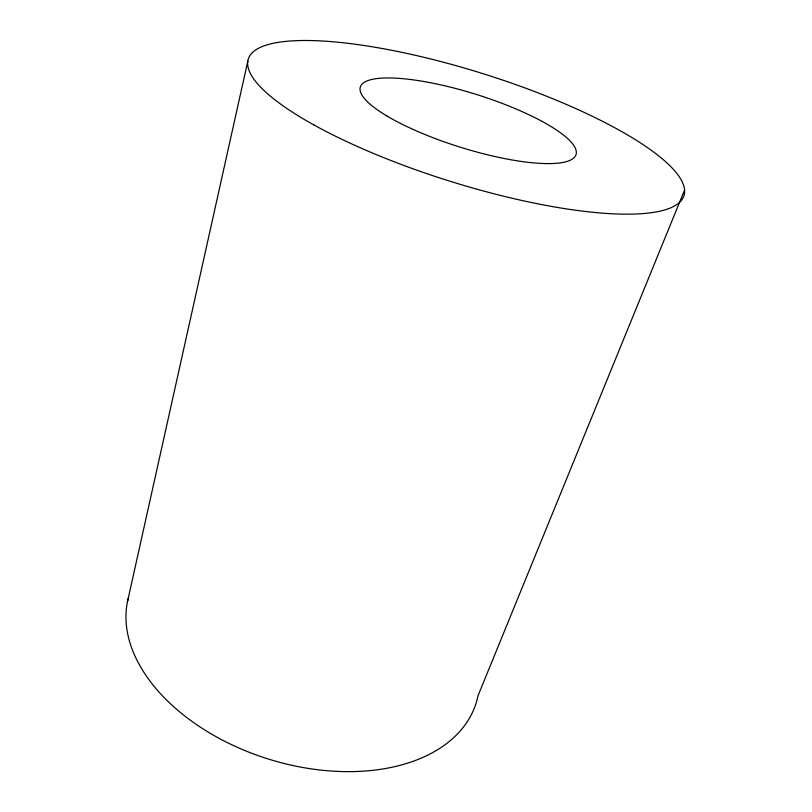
<?xml version="1.0" encoding="UTF-8"?>
<svg xmlns="http://www.w3.org/2000/svg" width="812" height="812" viewBox="0 0 812 812"><rect width="100%" height="100%" fill="white"/><g stroke="black" fill="none" stroke-linecap="round" stroke-linejoin="round"><path stroke-width="1.22" d="M127.413 601.986L247.843 61.001M684.587 189.998L478.055 695.661A181.705 115.629 17.4 0 1 276.973 761.585A181.705 115.629 17.4 0 1 128.255 598.261M314.183 125.099A228.294 56.251 17.4 0 0 678.081 203.629A228.294 56.251 17.4 0 0 406.162 53.267A228.294 56.251 17.4 0 0 314.183 125.099M387.04 116.045A113.01 27.567 17.4 0 0 570.684 160.015A113.01 27.567 17.4 0 0 446.854 86.285A113.01 27.567 17.4 0 0 387.04 116.045"/></g></svg>
